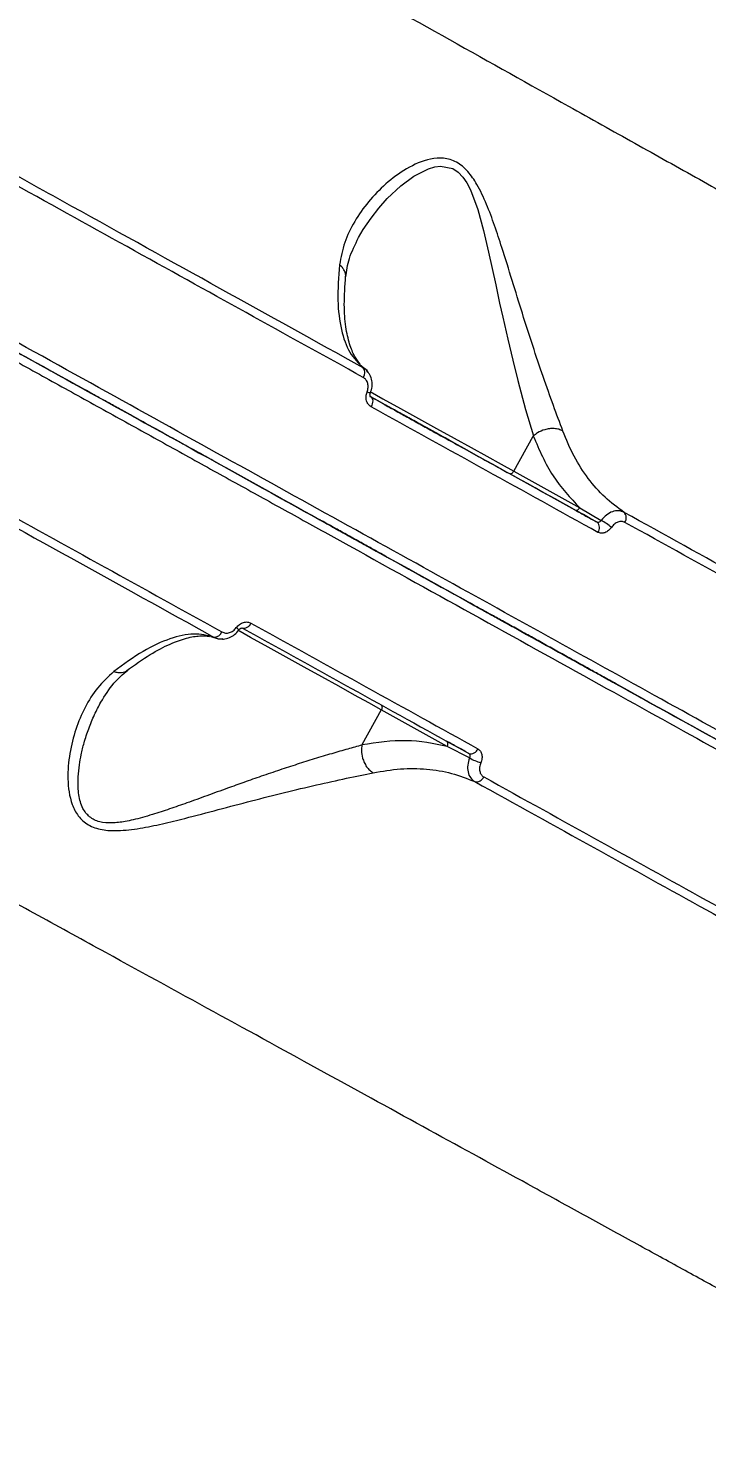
# Model space of a CAD drawing. Header units: millimetres. Extents: x -5713 to 5719, y -6024 to 5481.
# Drawn here: x 2046.7 to 2126.2, y 815.4 to 981.7 of the extents above; entities that cross this region are included whole.
import ezdxf

# ---------------------------------------------------------------- set-up
doc = ezdxf.new("R2010")
doc.units = ezdxf.units.MM
for name, color, linetype in [('DIKOM_ОБЪЕКТ', 7, 'Continuous'), ('DIKOM_РАЗМЕР_ЗОНА', 7, 'Continuous'), ('DIKOM_РАЗМЕР_ОБЪЕКТА', 7, 'Continuous')]:
    doc.layers.add(name, color=color, linetype=linetype)
doc.styles.add('style1', font='arial.ttf', dxfattribs={"width": 0.8})
doc.dimstyles.new('1-50', dxfattribs={"dimtxt": 300, "dimasz": 200, "dimexe": 100, "dimexo": 0, "dimgap": 100, "dimtad": 1, "dimdec": 0, "dimtxsty": 'style1', "dimcen": 0, "dimclrd": 7, "dimclre": 7, "dimadec": 1, "dimazin": 2, "dimtfac": 1, "dimtdec": 0, "dimtmove": 1, "dimatfit": 3, "dimfxl": 0, "dimlwd": 25, "dimlwe": 18, "dimarcsym": 0})

# ---------------------------------------------------------------- blocks, each defined once
blk = doc.blocks.new('*D16')
at = {"layer": 'Defpoints', "color": 0, "transparency": 16777216}
for p in [(2713.82, 2377.67), (-3598.04, -60.3), (-3598.04, -5183.86)]:
    blk.add_point(p, dxfattribs=at)
at = {"layer": 'DIKOM_РАЗМЕР_ОБЪЕКТА', "color": 7, "lineweight": 18, "transparency": 16777216}
for p, q in [((2713.82, 2377.67), (2713.82, -5283.86)), ((-3598.04, -60.3), (-3598.04, -5283.86))]:
    blk.add_line(p, q, dxfattribs=at)
at = {"layer": 'DIKOM_РАЗМЕР_ОБЪЕКТА', "color": 7, "lineweight": 25, "transparency": 16777216}
blk.add_line((2513.82, -5183.86), (-3398.04, -5183.86), dxfattribs=at)
at = {"layer": 'DIKOM_РАЗМЕР_ОБЪЕКТА', "color": 7, "transparency": 16777216}
for points in [[(-3398.04, -5150.53), (-3398.04, -5217.2), (-3598.04, -5183.86)], [(2513.82, -5150.53), (2513.82, -5217.2), (2713.82, -5183.86)]]:
    blk.add_solid(points, dxfattribs=at)
at = {"layer": 'DIKOM_РАЗМЕР_ОБЪЕКТА', "color": 0, "transparency": 16777216, "insert": (-444.93, -4930.59), "char_height": 300, "attachment_point": 5, "style": 'style1'}
blk.add_mtext('6300', dxfattribs=at)
blk = doc.blocks.new('*D15')
at = {"layer": 'Defpoints', "color": 0, "transparency": 16777216}
for p in [(-612.28, 3980.94), (4699.87, 3980.94), (684.19, -2271.39)]:
    blk.add_point(p, dxfattribs=at)
at = {"layer": 'DIKOM_РАЗМЕР_ОБЪЕКТА', "color": 7, "lineweight": 18, "transparency": 16777216}
for p, q in [((-612.28, 3980.94), (4799.87, 3980.94)), ((684.19, -2271.39), (4799.87, -2271.39))]:
    blk.add_line(p, q, dxfattribs=at)
at = {"layer": 'DIKOM_РАЗМЕР_ОБЪЕКТА', "color": 7, "lineweight": 25, "transparency": 16777216}
blk.add_line((4699.87, -2071.39), (4699.87, 3780.94), dxfattribs=at)
at = {"layer": 'DIKOM_РАЗМЕР_ОБЪЕКТА', "color": 7, "transparency": 16777216}
for points in [[(4666.54, 3780.94), (4733.21, 3780.94), (4699.87, 3980.94)], [(4666.54, -2071.39), (4733.21, -2071.39), (4699.87, -2271.39)]]:
    blk.add_solid(points, dxfattribs=at)
at = {"layer": 'DIKOM_РАЗМЕР_ОБЪЕКТА', "color": 0, "transparency": 16777216, "insert": (4446.7, 2209.88), "char_height": 300, "attachment_point": 5, "rotation": 90, "style": 'style1'}
blk.add_mtext('6250', dxfattribs=at)
blk = doc.blocks.new('*D14')
at = {"layer": 'Defpoints', "color": 0, "transparency": 16777216}
for p in [(3820.87, 1133.89), (-5713.04, -129.05), (3820.87, -5924.39)]:
    blk.add_point(p, dxfattribs=at)
at = {"layer": 'DIKOM_РАЗМЕР_ЗОНА', "color": 7, "lineweight": 18, "transparency": 16777216}
for p, q in [((3820.87, 1133.89), (3820.87, -6024.39)), ((-5713.04, -129.05), (-5713.04, -6024.39))]:
    blk.add_line(p, q, dxfattribs=at)
at = {"layer": 'DIKOM_РАЗМЕР_ЗОНА', "color": 7, "lineweight": 25, "transparency": 16777216}
blk.add_line((-5513.04, -5924.39), (3620.87, -5924.39), dxfattribs=at)
at = {"layer": 'DIKOM_РАЗМЕР_ЗОНА', "color": 7, "transparency": 16777216}
for points in [[(-5513.04, -5891.06), (-5513.04, -5957.73), (-5713.04, -5924.39)], [(3620.87, -5891.06), (3620.87, -5957.73), (3820.87, -5924.39)]]:
    blk.add_solid(points, dxfattribs=at)
at = {"layer": 'DIKOM_РАЗМЕР_ЗОНА', "color": 0, "transparency": 16777216, "insert": (-409.5, -5671.22), "char_height": 300, "attachment_point": 5, "style": 'style1'}
blk.add_mtext('9600', dxfattribs=at)
blk = doc.blocks.new('*D13')
at = {"layer": 'Defpoints', "color": 0, "transparency": 16777216}
for p in [(-612.24, 5480.95), (971.69, -4271.39), (5619.37, -4271.39)]:
    blk.add_point(p, dxfattribs=at)
at = {"layer": 'DIKOM_РАЗМЕР_ЗОНА', "color": 7, "lineweight": 18, "transparency": 16777216}
for p, q in [((-612.24, 5480.95), (5719.37, 5480.95)), ((971.69, -4271.39), (5719.37, -4271.39))]:
    blk.add_line(p, q, dxfattribs=at)
at = {"layer": 'DIKOM_РАЗМЕР_ЗОНА', "color": 7, "lineweight": 25, "transparency": 16777216}
blk.add_line((5619.37, 5280.95), (5619.37, -4071.39), dxfattribs=at)
at = {"layer": 'DIKOM_РАЗМЕР_ЗОНА', "color": 7, "transparency": 16777216}
for points in [[(5586.04, 5280.95), (5652.71, 5280.95), (5619.37, 5480.95)], [(5586.04, -4071.39), (5652.71, -4071.39), (5619.37, -4271.39)]]:
    blk.add_solid(points, dxfattribs=at)
at = {"layer": 'DIKOM_РАЗМЕР_ЗОНА', "color": 0, "transparency": 16777216, "insert": (5366.2, 2209.88), "char_height": 300, "attachment_point": 5, "rotation": 90, "style": 'style1'}
blk.add_mtext('9750', dxfattribs=at)

msp = doc.modelspace()

# ---------------------------------------------------------------- linework, layer by layer
at = {"layer": 'DIKOM_ОБЪЕКТ', "color": 7, "linetype": 'Continuous', "lineweight": 15}
for p, q in [((2086.43, 941.6), (2085.74, 942.21)), ((2086.53, 941.43), (2086.35, 941.66)), ((2086.86, 938.54), (2086.74, 938.6)), ((2103.62, 929.82), (2105.9, 933.94)), ((2105.91, 933.95), (2105.9, 933.94)), ((2103.62, 929.82), (2111.35, 925.53)), ((2103.04, 929.57), (2110.77, 925.28)), ((2111.35, 925.53), (2113.87, 924.05)), ((2068.12, 910.42), (2069, 910.16)), ((2068.91, 910.2), (2069.2, 910.17)), ((2088.1, 901.83), (2085.82, 897.71)), ((2095.83, 897.54), (2088.1, 901.83)), ((2085.82, 897.71), (2085.82, 897.7)), ((2098.43, 896.19), (2095.83, 897.54))]:
    msp.add_line(p, q, dxfattribs=at)
at = {"layer": 'DIKOM_ОБЪЕКТ', "color": 7, "linetype": 'Continuous', "lineweight": 15, "flags": 128}
for points in [[(2085.44, 957.21), (2085.99, 958.15), (2086.9, 959.5), (2087.81, 960.67), (2088.8, 961.78), (2090.37, 963.26), (2091.91, 964.4), (2093.64, 965.29), (2094.38, 965.51), (2095.05, 965.6), (2096.46, 965.32), (2097.09, 964.9), (2097.66, 964.31), (2098.12, 963.63), (2098.55, 962.8), (2099.41, 960.51), (2100.08, 958.05), (2100.67, 955.49), (2101.09, 953.57), (2101.5, 951.66), (2101.96, 949.52), (2102.32, 947.87), (2102.91, 945.28), (2103.49, 942.83), (2104.09, 940.47), (2105.01, 937.05), (2105.91, 933.95), (2105.91, 933.95)], [(2086.78, 939.15), (2088.28, 938.32), (2090.35, 937.17), (2092.46, 936), (2094.57, 934.83), (2096.64, 933.68), (2098.62, 932.59), (2100.47, 931.56), (2102.15, 930.63), (2103.62, 929.82)], [(2086.86, 938.54), (2086.95, 938.46), (2087.02, 938.36), (2087.07, 938.23), (2087.09, 938.08), (2087.08, 937.91), (2087.04, 937.73), (2086.98, 937.55), (2086.9, 937.38)], [(2072.83, 912), (2072.73, 911.84), (2072.61, 911.69), (2072.48, 911.57), (2072.34, 911.47), (2072.2, 911.41), (2072.06, 911.38), (2071.94, 911.38), (2071.83, 911.42)], [(2088.1, 901.83), (2086.63, 902.64), (2084.96, 903.57), (2083.11, 904.6), (2081.13, 905.7), (2079.06, 906.84), (2076.95, 908.01), (2074.83, 909.18), (2072.77, 910.33), (2071.27, 911.16)]]:
    msp.add_lwpolyline(points, dxfattribs=at)
at = {"layer": 'DIKOM_ОБЪЕКТ', "color": 7, "linetype": 'Continuous', "lineweight": 15}
for centre, radius, start, end in [((2085.26, 941.38), 0.908, 321.8245, 39.4285), ((2086.83, 939.94), 0.917, 244.0262, 270.0064), ((2110.93, 925.71), 0.454, 249.258, 337.3702), ((2115.9, 924.36), 0.905, 323.4351, 44.6795), ((2112.78, 923.18), 0.883, 322.4602, 47.7774), ((2110.27, 917.57), 7.41, 49.771, 60.925), ((2070.63, 910.7), 0.917, 31.9947, 57.9736), ((2068.57, 911.27), 0.908, 262.5712, 340.1756), ((2095.46, 897.81), 0.454, 324.6297, 52.7422), ((2098.59, 897.57), 0.883, 254.2223, 339.5399), ((2102.01, 902.68), 7.41, 241.0747, 252.2292), ((2099.25, 894.3), 0.905, 257.3202, 338.5649)]:
    msp.add_arc(centre, radius, start, end, dxfattribs=at)
for points, knots in [([(1767.39, 1165.68), (1771.96, 1163.09), (1781.1, 1157.88), (1795.1, 1149.92), (1809.31, 1141.86), (1823.72, 1133.68), (1837.38, 1125.95), (1850.27, 1118.65), (1862.36, 1111.82), (1874.58, 1104.91), (1886.91, 1097.95), (1899.34, 1090.94), (1911.63, 1084.01), (1923.77, 1077.17), (1935.77, 1070.41), (1947.83, 1063.63), (1959.91, 1056.83), (1972.01, 1050.03), (1983.34, 1043.66), (1993.9, 1037.73), (2003.69, 1032.23), (2013.45, 1026.76), (2023.17, 1021.3), (2032.83, 1015.88), (2042.43, 1010.49), (2053.89, 1004.07), (2067.1, 996.67), (2081.86, 988.4), (2096.25, 980.34), (2108.18, 973.66), (2117.85, 968.25), (2125.42, 964.01), (2132.81, 959.88), (2139.99, 955.86), (2146.96, 951.96), (2153.69, 948.2), (2160.86, 944.19), (2168.34, 940.01), (2175.97, 935.74), (2183.08, 931.76), (2189.65, 928.09), (2196.08, 924.5), (2202.18, 921.09), (2207.7, 918.01), (2212.32, 915.43), (2214.54, 914.19), (2215.65, 913.57)], [0, 0, 0, 0, 0.024718, 0.049515, 0.074391, 0.099345, 0.124377, 0.144774, 0.16533, 0.186043, 0.206915, 0.227945, 0.249133, 0.269402, 0.289871, 0.31054, 0.331409, 0.352479, 0.373749, 0.391165, 0.408738, 0.426465, 0.444349, 0.462387, 0.480582, 0.498931, 0.528679, 0.558843, 0.589422, 0.620418, 0.638318, 0.656354, 0.674526, 0.692834, 0.711278, 0.729858, 0.748574, 0.773322, 0.798256, 0.823376, 0.848682, 0.874173, 0.905376, 0.936748, 0.968289, 1, 1, 1, 1]), ([(1677.41, 1147.77), (1683.05, 1144.65), (1694.28, 1138.42), (1711.69, 1128.77), (1729.39, 1118.96), (1747.41, 1108.97), (1765.72, 1098.82), (1784.35, 1088.5), (1803.23, 1078.03), (1822.29, 1067.46), (1841.41, 1056.87), (1860.53, 1046.27), (1879.61, 1035.69), (1898.67, 1025.13), (1917.66, 1014.6), (1936.56, 1004.13), (1955.22, 993.78), (1973.57, 983.61), (1991.58, 973.63), (2009.24, 963.84), (2026.54, 954.25), (2043.42, 944.89), (2059.79, 935.81), (2075.58, 927.07), (2090.73, 918.67), (2105.24, 910.62), (2119.11, 902.93), (2132.32, 895.61), (2144.8, 888.69), (2156.48, 882.22), (2167.31, 876.22), (2177.3, 870.68), (2186.44, 865.61), (2194.7, 861.03), (2202.06, 856.95), (2208.48, 853.4), (2213.94, 850.37), (2218.37, 847.91), (2221.5, 846.18), (2222.75, 845.49), (2223.21, 845.23)], [0, 0, 0, 0, 0.026845, 0.053554, 0.080148, 0.106639, 0.133148, 0.159719, 0.186435, 0.213167, 0.239825, 0.26636, 0.292883, 0.319388, 0.346021, 0.372754, 0.399496, 0.426043, 0.452572, 0.479138, 0.505751, 0.532491, 0.55922, 0.585817, 0.612358, 0.638855, 0.665371, 0.692066, 0.718814, 0.745472, 0.77199, 0.798526, 0.825121, 0.851698, 0.878392, 0.905117, 0.93168, 0.958109, 0.98452, 1, 1, 1, 1]), ([(2227.71, 843.88), (2227.58, 843.95), (2227.32, 844.1), (2225.46, 845.13), (2222.55, 846.74), (2218.53, 848.97), (2213.47, 851.78), (2207.4, 855.14), (2200.37, 859.04), (2192.43, 863.44), (2183.61, 868.32), (2173.98, 873.66), (2163.58, 879.43), (2152.46, 885.59), (2140.68, 892.12), (2128.27, 899), (2115.31, 906.19), (2101.83, 913.66), (2087.88, 921.39), (2073.52, 929.35), (2058.8, 937.51), (2046.4, 944.39), (2036.54, 949.85), (2029.37, 953.82), (2022.15, 957.82), (2014.9, 961.85), (2007.6, 965.89), (2000.28, 969.95), (1990.91, 975.14), (1979.45, 981.49), (1965.87, 989.02), (1950.65, 997.46), (1933.78, 1006.81), (1915.29, 1017.06), (1896.93, 1027.24), (1878.73, 1037.32), (1862.06, 1046.57), (1846.87, 1054.99), (1833.1, 1062.62), (1819.39, 1070.22), (1805.75, 1077.78), (1792.2, 1085.29), (1778.76, 1092.74), (1763.69, 1101.09), (1747.06, 1110.31), (1729.02, 1120.31), (1711.37, 1130.09), (1694.12, 1139.66), (1683.01, 1145.81), (1677.46, 1148.89)], [0, 0, 0, 0, 0.027136, 0.05405, 0.080742, 0.107213, 0.133462, 0.15949, 0.185295, 0.210879, 0.236242, 0.261383, 0.286302, 0.310999, 0.335475, 0.35973, 0.383762, 0.407573, 0.431162, 0.45453, 0.477675, 0.5006, 0.511239, 0.521823, 0.532353, 0.542828, 0.553249, 0.563615, 0.573926, 0.592688, 0.611267, 0.629662, 0.654449, 0.678895, 0.703, 0.726764, 0.750187, 0.768171, 0.786133, 0.804073, 0.821992, 0.83989, 0.857766, 0.875621, 0.900581, 0.925499, 0.950374, 0.975208, 1, 1, 1, 1]), ([(1676.49, 1147.14), (1682.05, 1144.06), (1693.17, 1137.9), (1710.45, 1128.32), (1728.12, 1118.52), (1746.19, 1108.51), (1764.59, 1098.3), (1783.29, 1087.94), (1802.23, 1077.44), (1821.36, 1066.84), (1840.62, 1056.16), (1857.79, 1046.65), (1872.83, 1038.31), (1885.78, 1031.13), (1898.83, 1023.89), (1911.97, 1016.61), (1925.16, 1009.3), (1938.4, 1001.96), (1953.46, 993.61), (1970.3, 984.28), (1988.81, 974.02), (2007.19, 963.83), (2025.38, 953.75), (2039.31, 946.03), (2049.18, 940.55), (2055.17, 937.23), (2061.12, 933.94), (2067.01, 930.67), (2072.84, 927.44), (2078.62, 924.24), (2087.69, 919.21), (2099.85, 912.47), (2114.22, 904.5), (2127.58, 897.1), (2139.95, 890.24), (2151.71, 883.72), (2162.8, 877.58), (2173.17, 871.83), (2182.77, 866.5), (2191.56, 861.63), (2199.48, 857.24), (2206.49, 853.36), (2212.54, 850), (2217.59, 847.21), (2221.59, 844.98), (2224.49, 843.38), (2226.35, 842.35), (2226.61, 842.2), (2226.74, 842.13)], [0, 0, 0, 0, 0.024824, 0.04969, 0.074599, 0.09955, 0.124544, 0.14958, 0.174658, 0.199779, 0.224942, 0.250148, 0.266867, 0.28376, 0.300827, 0.318069, 0.335486, 0.353077, 0.370843, 0.396007, 0.421513, 0.447361, 0.473551, 0.500084, 0.509217, 0.518386, 0.52759, 0.536829, 0.546104, 0.555414, 0.564759, 0.590639, 0.616785, 0.640787, 0.66501, 0.689454, 0.714118, 0.739003, 0.764109, 0.789436, 0.814984, 0.840752, 0.866742, 0.892952, 0.919383, 0.946034, 0.972907, 1, 1, 1, 1]), ([(1728.75, 1119.32), (1728.91, 1119.23), (1734.92, 1115.9), (1747.12, 1109.13), (1765.36, 1099.02), (1783.98, 1088.7), (1802.85, 1078.24), (1821.89, 1067.69), (1840.99, 1057.1), (1860.11, 1046.5), (1879.22, 1035.91), (1898.29, 1025.34), (1917.3, 1014.8), (1936.2, 1004.32), (1954.86, 993.98), (1973.2, 983.82), (1991.19, 973.84), (2008.85, 964.05), (2026.15, 954.46), (2043.04, 945.1), (2059.43, 936.02), (2075.23, 927.26), (2090.4, 918.85), (2104.92, 910.8), (2118.81, 903.1), (2132.04, 895.77), (2144.54, 888.84), (2156.23, 882.36), (2167.09, 876.34), (2177.1, 870.79), (2186.26, 865.72), (2194.54, 861.13), (2201.92, 857.03), (2208.36, 853.46), (2213.84, 850.42), (2218.33, 847.94), (2221.91, 845.96), (2223.46, 845.09), (2224.24, 844.66)], [0, 0, 0, 0, 0.000753, 0.029105, 0.057476, 0.085991, 0.11468, 0.143336, 0.171866, 0.200415, 0.228901, 0.257368, 0.285984, 0.314698, 0.343356, 0.371819, 0.400264, 0.428755, 0.457306, 0.486001, 0.514699, 0.543253, 0.571744, 0.600188, 0.628651, 0.657305, 0.686019, 0.714638, 0.743106, 0.771594, 0.800141, 0.828668, 0.857327, 0.886033, 0.914587, 0.94304, 0.971474, 1, 1, 1, 1]), ([(2161.25, 815.43), (2160.38, 815.91), (2158.65, 816.87), (2155.22, 818.75), (2151.22, 820.95), (2146.6, 823.49), (2141.85, 826.1), (2137.14, 828.69), (2132.63, 831.17), (2127.84, 833.8), (2122.78, 836.58), (2117.45, 839.51), (2111.86, 842.58), (2104.36, 846.71), (2094.65, 852.04), (2082.39, 858.78), (2069.49, 865.86), (2057.89, 872.23), (2047.95, 877.69), (2039.86, 882.13), (2031.63, 886.64), (2023.27, 891.23), (2014.79, 895.87), (2006.22, 900.58), (1996.77, 905.76), (1986.42, 911.43), (1975.14, 917.6), (1963.78, 923.82), (1952.35, 930.08), (1940.88, 936.36), (1929.16, 942.77), (1917.2, 949.31), (1905.01, 955.97), (1892.84, 962.62), (1880.7, 969.25), (1868.6, 975.84), (1855.52, 982.98), (1841.45, 990.65), (1826.42, 998.83), (1811.53, 1006.93), (1796.81, 1014.93), (1780.86, 1023.59), (1763.7, 1032.89), (1745.42, 1042.79), (1727.44, 1052.51), (1715.74, 1058.82), (1709.91, 1061.97)], [0, 0, 0, 0, 0.025176, 0.050246, 0.075209, 0.100066, 0.124817, 0.142987, 0.161064, 0.179046, 0.196935, 0.21473, 0.232431, 0.250038, 0.282696, 0.314938, 0.346764, 0.378175, 0.395939, 0.413567, 0.43106, 0.448418, 0.465639, 0.482725, 0.499676, 0.521074, 0.542261, 0.563236, 0.583999, 0.604551, 0.624891, 0.646178, 0.667264, 0.688149, 0.708834, 0.729318, 0.749601, 0.775048, 0.800265, 0.825253, 0.850012, 0.874541, 0.906095, 0.937523, 0.968825, 1, 1, 1, 1]), ([(1958.18, 992.14), (1959.3, 991.52), (1965.9, 987.86), (1977.73, 981.31), (1993.6, 972.51), (2009.12, 963.9), (2024.26, 955.51), (2038.9, 947.4), (2048.22, 942.23), (2052.83, 939.68)], [0, 0, 0, 0, 0.03303, 0.193881, 0.355321, 0.516966, 0.678718, 0.841007, 1, 1, 1, 1]), ([(2085.97, 940.82), (2081.43, 943.33), (2072.41, 948.33), (2058.43, 956.08), (2044.27, 963.94), (2029.95, 971.88), (2020.21, 977.28), (2015.37, 979.96)], [0, 0, 0, 0, 0.204931, 0.407396, 0.607396, 0.804931, 1, 1, 1, 1]), ([(2085.96, 941.95), (2080.41, 945.03), (2069.34, 951.17), (2051.94, 960.82), (2034.06, 970.73), (2021.7, 977.58), (2015.52, 981.01)], [0, 0, 0, 0, 0.25053, 0.500271, 0.749837, 1, 1, 1, 1]), ([(2109.37, 934.53), (2109, 935.5), (2108.28, 937.45), (2107.06, 940.88), (2105.83, 944.52), (2104.62, 948.32), (2103.43, 952.18), (2102.36, 955.64), (2101.38, 958.63), (2100.45, 961.14), (2099.44, 963.31), (2098.27, 965.03), (2096.94, 966.16), (2095.4, 966.61), (2093.36, 966.43), (2091.01, 965.37), (2088.59, 963.56), (2086.54, 961.45), (2084.92, 959.13), (2083.7, 956.66), (2083.37, 954.9), (2083.2, 954.02)], [0, 0, 0, 0, 0.061032, 0.122081, 0.183446, 0.244984, 0.306446, 0.368688, 0.410533, 0.452543, 0.495171, 0.527352, 0.560219, 0.593035, 0.625482, 0.689372, 0.752567, 0.814728, 0.876666, 0.938683, 1, 1, 1, 1]), ([(2083.92, 952.55), (2084.03, 953.28), (2084.25, 954.83), (2085.03, 956.4), (2085.44, 957.23)], [0, 0, 0, 0, 0.472304, 1, 1, 1, 1]), ([(2083.2, 954.02), (2083.09, 952.59), (2082.89, 949.73), (2083.34, 946.32), (2084.3, 943.59), (2085.4, 942.5), (2085.96, 941.95)], [0, 0, 0, 0, 0.24914, 0.498489, 0.749249, 1, 1, 1, 1]), ([(2083.9, 952.59), (2083.9, 952.59), (2083.97, 952.83), (2083.83, 953.22), (2083.56, 953.7), (2083.32, 953.91), (2083.2, 954.02)], [0, 0, 0, 0, 0.006827, 0.474584, 0.734045, 1, 1, 1, 1]), ([(2085.63, 942.35), (2085.4, 942.64), (2084.92, 943.28), (2084.34, 944.72), (2083.9, 946.73), (2083.69, 949.34), (2083.84, 951.54), (2083.91, 952.69)], [0, 0, 0, 0, 0.154803, 0.341035, 0.544319, 0.762999, 1, 1, 1, 1]), ([(1998.81, 950.09), (2003.65, 947.41), (2013.4, 942.01), (2027.72, 934.08), (2041.88, 926.23), (2055.87, 918.48), (2064.89, 913.48), (2069.42, 910.97)], [0, 0, 0, 0, 0.195069, 0.392604, 0.592604, 0.795069, 1, 1, 1, 1]), ([(1998, 949.41), (2004.2, 945.98), (2016.56, 939.13), (2034.46, 929.21), (2051.85, 919.57), (2062.92, 913.44), (2068.45, 910.37)], [0, 0, 0, 0, 0.250532, 0.500274, 0.74984, 1, 1, 1, 1]), ([(2086.54, 941.45), (2086.54, 941.45), (2086.42, 941.69), (2086.19, 941.82), (2085.96, 941.95)], [0, 0, 0, 0, 0.00743, 1, 1, 1, 1]), ([(2086.83, 939.02), (2086.91, 939.25), (2087.05, 939.71), (2087.02, 940.44), (2086.85, 941.04), (2086.61, 941.32), (2086.53, 941.43)], [0, 0, 0, 0, 0.273114, 0.551647, 0.834147, 1, 1, 1, 1]), ([(2060.55, 935.39), (2059.56, 935.94), (2058.04, 936.79), (2056.21, 937.8), (2054.95, 938.5), (2053.92, 939.07), (2053.02, 939.57), (2052.5, 939.86), (2052.69, 939.76), (2052.69, 939.75)], [0, 0, 0, 0, 0.23893, 0.367549, 0.498899, 0.630248, 0.758868, 0.997798, 1, 1, 1, 1]), ([(2086.43, 939.11), (2086.48, 939.28), (2086.59, 939.63), (2086.53, 940.13), (2086.33, 940.56), (2086.09, 940.73), (2085.97, 940.82)], [0, 0, 0, 0, 0.249841, 0.499693, 0.749612, 1, 1, 1, 1]), ([(2086.9, 937.38), (2086.78, 937.47), (2086.54, 937.64), (2086.34, 938.07), (2086.27, 938.59), (2086.38, 938.94), (2086.43, 939.11)], [0, 0, 0, 0, 0.250366, 0.500292, 0.750178, 1, 1, 1, 1]), ([(2086.81, 938.57), (2086.8, 938.6), (2086.77, 938.65), (2086.77, 938.84), (2086.81, 938.96), (2086.83, 939.02)], [0, 0, 0, 0, 0.51685, 0.760723, 1, 1, 1, 1]), ([(2086.77, 938.58), (2086.99, 938.46), (2087.94, 937.94), (2089.79, 936.91), (2092.26, 935.54), (2094.79, 934.14), (2097.23, 932.79), (2099.47, 931.54), (2101.45, 930.45), (2102.52, 929.86), (2103.04, 929.57)], [0, 0, 0, 0, 0.040917, 0.175655, 0.314741, 0.456108, 0.597474, 0.73656, 0.871298, 1, 1, 1, 1]), ([(2113.38, 923.84), (2109.08, 926.22), (2100.5, 930.97), (2091.4, 936.02), (2086.86, 938.54)], [0, 0, 0, 0, 0.499999, 1, 1, 1, 1]), ([(2113.48, 922.64), (2109.15, 925.04), (2100.55, 929.81), (2091.43, 934.87), (2086.9, 937.38)], [0, 0, 0, 0, 0.502924, 1, 1, 1, 1]), ([(2068.42, 931.03), (2068.42, 931.03), (2068.61, 930.93), (2068.09, 931.22), (2067.19, 931.72), (2066.16, 932.29), (2064.9, 932.98), (2063.07, 934), (2061.54, 934.85), (2060.55, 935.39)], [0, 0, 0, 0, 0.002079, 0.241038, 0.369674, 0.501039, 0.632405, 0.761041, 1, 1, 1, 1]), ([(2109.37, 934.53), (2109.22, 934.6), (2108.92, 934.75), (2108.37, 934.83), (2107.8, 934.81), (2107.13, 934.67), (2106.46, 934.38), (2106.07, 934.07), (2105.91, 933.95)], [0, 0, 0, 0, 0.158466, 0.316072, 0.466657, 0.605241, 0.834691, 1, 1, 1, 1]), ([(2105.9, 933.94), (2106.61, 932.31), (2108.01, 929.04), (2110.24, 926.7), (2111.35, 925.53)], [0, 0, 0, 0, 0.500108, 1, 1, 1, 1]), ([(2116.55, 924.99), (2115.78, 925.56), (2114.24, 926.69), (2112.3, 928.92), (2110.61, 931.5), (2109.78, 933.52), (2109.37, 934.53)], [0, 0, 0, 0, 0.24829, 0.498397, 0.749051, 1, 1, 1, 1]), ([(2068.45, 931.02), (2072.22, 928.93), (2080.37, 924.41), (2092.22, 917.84), (2104.09, 911.26), (2115.32, 905.04), (2125.77, 899.25), (2133.59, 894.91), (2137.64, 892.66), (2138.74, 892.05)], [0, 0, 0, 0, 0.137685, 0.297598, 0.458585, 0.619919, 0.780711, 0.940657, 1, 1, 1, 1]), ([(2110.77, 925.28), (2111.2, 925.04), (2111.93, 924.64), (2112.75, 924.18), (2113.19, 923.94), (2113.33, 923.86), (2113.38, 923.84)], [0, 0, 0, 0, 0.5, 0.841217, 0.943413, 1, 1, 1, 1]), ([(2116.55, 924.99), (2116.34, 925.07), (2115.92, 925.24), (2115.17, 925.11), (2114.45, 924.72), (2114.06, 924.27), (2113.87, 924.05)], [0, 0, 0, 0, 0.250071, 0.49999, 0.749854, 1, 1, 1, 1]), ([(2167.72, 896.62), (2163.9, 898.74), (2156.27, 902.97), (2143.79, 909.89), (2130.64, 917.18), (2121.25, 922.39), (2116.55, 924.99)], [0, 0, 0, 0, 0.25035, 0.499999, 0.749649, 1, 1, 1, 1]), ([(2113.87, 924.05), (2113.83, 924), (2113.76, 923.91), (2113.63, 923.83), (2113.49, 923.79), (2113.41, 923.82), (2113.38, 923.84)], [0, 0, 0, 0, 0.24961, 0.499191, 0.749596, 1, 1, 1, 1]), ([(2115.06, 923.23), (2114.94, 923.09), (2114.72, 922.82), (2114.29, 922.58), (2113.85, 922.5), (2113.61, 922.6), (2113.48, 922.64)], [0, 0, 0, 0, 0.250292, 0.500009, 0.749988, 1, 1, 1, 1]), ([(2116.63, 923.82), (2116.51, 923.86), (2116.26, 923.96), (2115.82, 923.88), (2115.39, 923.64), (2115.17, 923.36), (2115.06, 923.23)], [0, 0, 0, 0, 0.250007, 0.499991, 0.749702, 1, 1, 1, 1]), ([(2167.93, 895.38), (2164.03, 897.54), (2156.29, 901.83), (2143.68, 908.82), (2130.56, 916.1), (2121.25, 921.25), (2116.63, 923.82)], [0, 0, 0, 0, 0.25449, 0.505986, 0.75449, 1, 1, 1, 1]), ([(2107.27, 909.5), (2106.74, 909.8), (2105.64, 910.4), (2104.01, 911.31), (2102.44, 912.18), (2101.04, 912.95), (2099.9, 913.58), (2099.09, 914.03), (2098.62, 914.29), (2098.47, 914.37), (2098.62, 914.29), (2099.09, 914.03), (2099.9, 913.58), (2101.04, 912.95), (2102.44, 912.18), (2104.01, 911.31), (2105.64, 910.4), (2106.74, 909.8), (2107.27, 909.5)], [0, 0, 0, 0, 0.058258, 0.120006, 0.18432, 0.25, 0.31568, 0.379994, 0.441742, 0.5, 0.558258, 0.620006, 0.68432, 0.75, 0.81568, 0.879994, 0.941742, 1, 1, 1, 1]), ([(2069.42, 910.97), (2069.56, 910.91), (2069.83, 910.8), (2070.3, 910.86), (2070.76, 911.07), (2071, 911.34), (2071.11, 911.48)], [0, 0, 0, 0, 0.250107, 0.500012, 0.749906, 1, 1, 1, 1]), ([(2071.11, 911.48), (2071.23, 911.62), (2071.47, 911.89), (2071.94, 912.11), (2072.42, 912.17), (2072.7, 912.06), (2072.83, 912)], [0, 0, 0, 0, 0.249342, 0.499467, 0.749654, 1, 1, 1, 1]), ([(2071.41, 911.19), (2071.43, 911.22), (2071.48, 911.28), (2071.58, 911.37), (2071.72, 911.43), (2071.85, 911.44), (2071.9, 911.4), (2071.93, 911.38)], [0, 0, 0, 0, 0.120469, 0.24142, 0.487698, 0.741706, 1, 1, 1, 1]), ([(2071.83, 911.42), (2076.38, 908.9), (2085.47, 903.86), (2094.05, 899.1), (2098.35, 896.72)], [0, 0, 0, 0, 0.500001, 1, 1, 1, 1]), ([(2072.83, 912), (2077.36, 909.49), (2086.48, 904.43), (2095.09, 899.66), (2099.41, 897.26)], [0, 0, 0, 0, 0.497076, 1, 1, 1, 1]), ([(2068.45, 910.37), (2067.7, 910.55), (2066.2, 910.91), (2063.38, 910.28), (2060.25, 908.87), (2057.92, 907.17), (2056.76, 906.32)], [0, 0, 0, 0, 0.249039, 0.498869, 0.749854, 1, 1, 1, 1]), ([(2058.26, 906.42), (2059.2, 907.09), (2061, 908.39), (2063.33, 909.59), (2065.26, 910.28), (2066.79, 910.56), (2067.59, 910.48), (2067.95, 910.45)], [0, 0, 0, 0, 0.236581, 0.456957, 0.660481, 0.845962, 1, 1, 1, 1]), ([(2068.45, 910.37), (2068.69, 910.27), (2069.03, 910.11), (2069.41, 910.16), (2069.53, 910.18)], [0, 0, 0, 0, 0.688125, 1, 1, 1, 1]), ([(2069.2, 910.17), (2069.33, 910.15), (2069.7, 910.1), (2070.3, 910.28), (2070.93, 910.63), (2071.25, 911), (2071.41, 911.19)], [0, 0, 0, 0, 0.16548, 0.448196, 0.726785, 1, 1, 1, 1]), ([(2107.27, 909.5), (2107.8, 909.2), (2108.9, 908.59), (2110.53, 907.69), (2112.1, 906.82), (2113.5, 906.05), (2114.63, 905.42), (2115.45, 904.97), (2115.91, 904.71), (2116.06, 904.62), (2115.91, 904.71), (2115.45, 904.97), (2114.63, 905.42), (2113.5, 906.05), (2112.1, 906.82), (2110.53, 907.69), (2108.9, 908.59), (2107.8, 909.2), (2107.27, 909.5)], [0, 0, 0, 0, 0.058258, 0.120006, 0.18432, 0.25, 0.31568, 0.379994, 0.441742, 0.5, 0.558258, 0.620006, 0.68432, 0.75, 0.81568, 0.879994, 0.941742, 1, 1, 1, 1]), ([(2055.24, 902.73), (2055.72, 903.51), (2056.63, 905), (2057.82, 906.01), (2058.39, 906.48)], [0, 0, 0, 0, 0.524636, 1, 1, 1, 1]), ([(2056.76, 906.32), (2056.91, 906.28), (2057.22, 906.19), (2057.78, 906.21), (2058.18, 906.3), (2058.34, 906.48), (2058.34, 906.48)], [0, 0, 0, 0, 0.266885, 0.527072, 0.995379, 1, 1, 1, 1]), ([(2056.76, 906.32), (2056.1, 905.71), (2054.79, 904.49), (2053.34, 902.16), (2052.24, 899.57), (2051.53, 896.73), (2051.27, 893.72), (2051.61, 891.17), (2052.52, 889.34), (2053.7, 888.27), (2055.34, 887.71), (2057.42, 887.62), (2059.81, 887.9), (2062.44, 888.45), (2065.49, 889.2), (2068.99, 890.13), (2072.91, 891.17), (2076.78, 892.15), (2080.52, 893.04), (2084.09, 893.83), (2086.13, 894.25), (2087.15, 894.46)], [0, 0, 0, 0, 0.061539, 0.123024, 0.184584, 0.247012, 0.309782, 0.373494, 0.405918, 0.438676, 0.471408, 0.503732, 0.546467, 0.588775, 0.630641, 0.692617, 0.754456, 0.816277, 0.877434, 0.938853, 1, 1, 1, 1]), ([(2085.82, 897.7), (2085.27, 897.55), (2084.16, 897.24), (2082.27, 896.69), (2080.29, 896.09), (2078.24, 895.45), (2076.17, 894.77), (2074.08, 894.06), (2072.04, 893.35), (2069.92, 892.58), (2067.69, 891.77), (2065.43, 890.95), (2063.3, 890.2), (2061.56, 889.63), (2060.14, 889.21), (2059.08, 888.94), (2058.14, 888.74), (2057.31, 888.62), (2056.28, 888.54), (2055.06, 888.63), (2054.05, 889.12), (2053.47, 889.73), (2053.1, 890.31), (2052.82, 891.04), (2052.65, 891.88), (2052.55, 892.86), (2052.57, 894.04), (2052.7, 895.31), (2052.94, 896.65), (2053.29, 898.07), (2053.81, 899.65), (2054.45, 901.24), (2054.98, 902.24), (2055.23, 902.72)], [0, 0, 0, 0, 0.039812, 0.081568, 0.125393, 0.166239, 0.207561, 0.249982, 0.290223, 0.327457, 0.374745, 0.420358, 0.460081, 0.499481, 0.522687, 0.54357, 0.562181, 0.578551, 0.59354, 0.62491, 0.656229, 0.671468, 0.687696, 0.707988, 0.728927, 0.750475, 0.779221, 0.812981, 0.84128, 0.875503, 0.917177, 0.960281, 1, 1, 1, 1]), ([(2095.83, 897.54), (2094.25, 897.87), (2091.09, 898.51), (2087.58, 897.98), (2085.82, 897.71)], [0, 0, 0, 0, 0.500418, 1, 1, 1, 1]), ([(2098.35, 896.72), (2098.3, 896.75), (2097.86, 896.99), (2096.99, 897.48), (2096.17, 897.93), (2095.74, 898.17)], [0, 0, 0, 0, 0.056678, 0.5, 1, 1, 1, 1]), ([(2085.82, 897.7), (2085.79, 897.49), (2085.74, 897), (2085.86, 896.28), (2086.09, 895.64), (2086.37, 895.14), (2086.73, 894.72), (2087.01, 894.54), (2087.15, 894.46)], [0, 0, 0, 0, 0.165239, 0.394661, 0.53325, 0.683855, 0.841493, 1, 1, 1, 1]), ([(2098.35, 896.72), (2098.38, 896.7), (2098.44, 896.65), (2098.49, 896.51), (2098.49, 896.36), (2098.45, 896.25), (2098.43, 896.19)], [0, 0, 0, 0, 0.250886, 0.500965, 0.750858, 1, 1, 1, 1]), ([(2099.41, 897.26), (2099.52, 897.18), (2099.73, 897.02), (2099.89, 896.61), (2099.92, 896.12), (2099.81, 895.79), (2099.75, 895.62)], [0, 0, 0, 0, 0.250334, 0.500035, 0.750006, 1, 1, 1, 1]), ([(2087.15, 894.46), (2088.22, 894.64), (2090.36, 895), (2093.43, 894.95), (2096.37, 894.48), (2098.15, 893.77), (2099.05, 893.42)], [0, 0, 0, 0, 0.248413, 0.498103, 0.749095, 1, 1, 1, 1]), ([(2098.43, 896.19), (2098.34, 895.91), (2098.17, 895.35), (2098.22, 894.53), (2098.5, 893.83), (2098.87, 893.56), (2099.05, 893.42)], [0, 0, 0, 0, 0.250016, 0.499915, 0.749799, 1, 1, 1, 1]), ([(2099.75, 895.62), (2099.7, 895.45), (2099.59, 895.12), (2099.61, 894.63), (2099.77, 894.21), (2099.98, 894.05), (2100.09, 893.97)], [0, 0, 0, 0, 0.249997, 0.499975, 0.749686, 1, 1, 1, 1]), ([(2099.05, 893.42), (2103.75, 890.81), (2113.14, 885.61), (2126.29, 878.32), (2138.77, 871.4), (2146.41, 867.18), (2150.23, 865.06)], [0, 0, 0, 0, 0.250351, 0.500001, 0.74965, 1, 1, 1, 1]), ([(2100.09, 893.97), (2104.71, 891.41), (2114.02, 886.25), (2127.14, 878.98), (2139.75, 871.99), (2147.49, 867.7), (2151.39, 865.54)], [0, 0, 0, 0, 0.24551, 0.494014, 0.74551, 1, 1, 1, 1]), ([(2226.74, 842.13), (2220.73, 831.53), (2208.72, 810.33), (2189.49, 779.24), (2169.39, 748.71), (2148.37, 718.81), (2126.58, 689.73), (2104.07, 661.48), (2080.88, 634.08), (2056.88, 607.38), (2031.95, 581.24), (2006.09, 555.71), (1979.32, 530.83), (1951.8, 506.77), (1923.57, 483.54), (1894.83, 461.32), (1865.61, 440.08), (1835.94, 419.87), (1805.72, 400.48), (1785.11, 388.32), (1774.81, 382.24)], [0, 0, 0, 0, 0.056, 0.112, 0.168, 0.224, 0.28, 0.335, 0.39, 0.445, 0.5, 0.556, 0.612, 0.668, 0.724, 0.78, 0.835, 0.89, 0.945, 1, 1, 1, 1])]:
    msp.add_open_spline(points, degree=3, knots=knots, dxfattribs=at)
for points in [[(2096.22, 933.35), (2096.16, 933.38), (2096.04, 933.45), (2095.13, 933.95), (2093.83, 934.67), (2092.28, 935.53), (2090.73, 936.39), (2089.43, 937.11), (2088.52, 937.61), (2088.4, 937.68), (2088.35, 937.71)], [(2088.35, 937.71), (2088.4, 937.68), (2088.52, 937.61), (2089.43, 937.11), (2090.73, 936.39), (2092.28, 935.53), (2093.83, 934.67), (2095.13, 933.95), (2096.04, 933.45), (2096.16, 933.38), (2096.22, 933.35)], [(2103.04, 929.57), (2103.08, 929.55), (2103.18, 929.51), (2103.35, 929.55), (2103.51, 929.65), (2103.58, 929.76), (2103.62, 929.82)], [(2080.83, 924.15), (2080.89, 924.12), (2081.01, 924.06), (2081.92, 923.55), (2083.22, 922.83), (2084.77, 921.97), (2086.31, 921.12), (2087.62, 920.39), (2088.53, 919.89), (2088.64, 919.82), (2088.7, 919.79)], [(2088.7, 919.79), (2088.64, 919.82), (2088.53, 919.89), (2087.62, 920.39), (2086.31, 921.12), (2084.77, 921.97), (2083.22, 922.83), (2081.92, 923.55), (2081.01, 924.06), (2080.89, 924.12), (2080.83, 924.15)], [(2088.01, 902.45), (2088.05, 902.42), (2088.13, 902.36), (2088.19, 902.2), (2088.18, 902.01), (2088.13, 901.89), (2088.1, 901.83)]]:
    msp.add_open_spline(points, degree=3, dxfattribs=at)

# ---------------------------------------------------------------- dimensions: what is measured, and where the dimension line sits
at = {"layer": 'DIKOM_РАЗМЕР_ЗОНА'}
dim = msp.add_linear_dim(base=(5619.37, -4271.39), p1=(-612.24, 5480.95), p2=(971.69, -4271.39), angle=90, text='9750', dimstyle='1-50', override={"dimscale": 1, "dimtix": 0, "dimtofl": 1, "dimtmove": 1, "dimatfit": 3}, dxfattribs=at)
dim.commit()
dim.dimension.update_dxf_attribs({"geometry": '*D13', "text_midpoint": (5619.37, 2209.88), "dimtype": 160})
dim = msp.add_linear_dim(base=(3820.87, -5924.39), p1=(-5713.04, -129.05), p2=(3820.87, 1133.89), text='9600', dimstyle='1-50', override={"dimscale": 1, "dimtix": 0, "dimtofl": 1, "dimtmove": 1, "dimatfit": 3}, dxfattribs=at)
dim.commit()
dim.dimension.update_dxf_attribs({"geometry": '*D14', "text_midpoint": (-409.5, -5924.39), "dimtype": 160})
at = {"layer": 'DIKOM_РАЗМЕР_ОБЪЕКТА'}
dim = msp.add_linear_dim(base=(4699.87, 3980.94), p1=(684.19, -2271.39), p2=(-612.28, 3980.94), angle=90, text='6250', dimstyle='1-50', override={"dimscale": 1, "dimtix": 0, "dimtofl": 1, "dimtmove": 1, "dimatfit": 3}, dxfattribs=at)
dim.commit()
dim.dimension.update_dxf_attribs({"geometry": '*D15', "text_midpoint": (4699.87, 2209.88), "dimtype": 160})
dim = msp.add_linear_dim(base=(-3598.04, -5183.86), p1=(2713.82, 2377.67), p2=(-3598.04, -60.3), text='6300', dimstyle='1-50', override={"dimscale": 1, "dimtix": 0, "dimtofl": 1, "dimtmove": 1, "dimatfit": 3}, dxfattribs=at)
dim.commit()
dim.dimension.update_dxf_attribs({"geometry": '*D16', "text_midpoint": (-444.93, -5183.86), "dimtype": 160})

doc.saveas('drawing.dxf')
